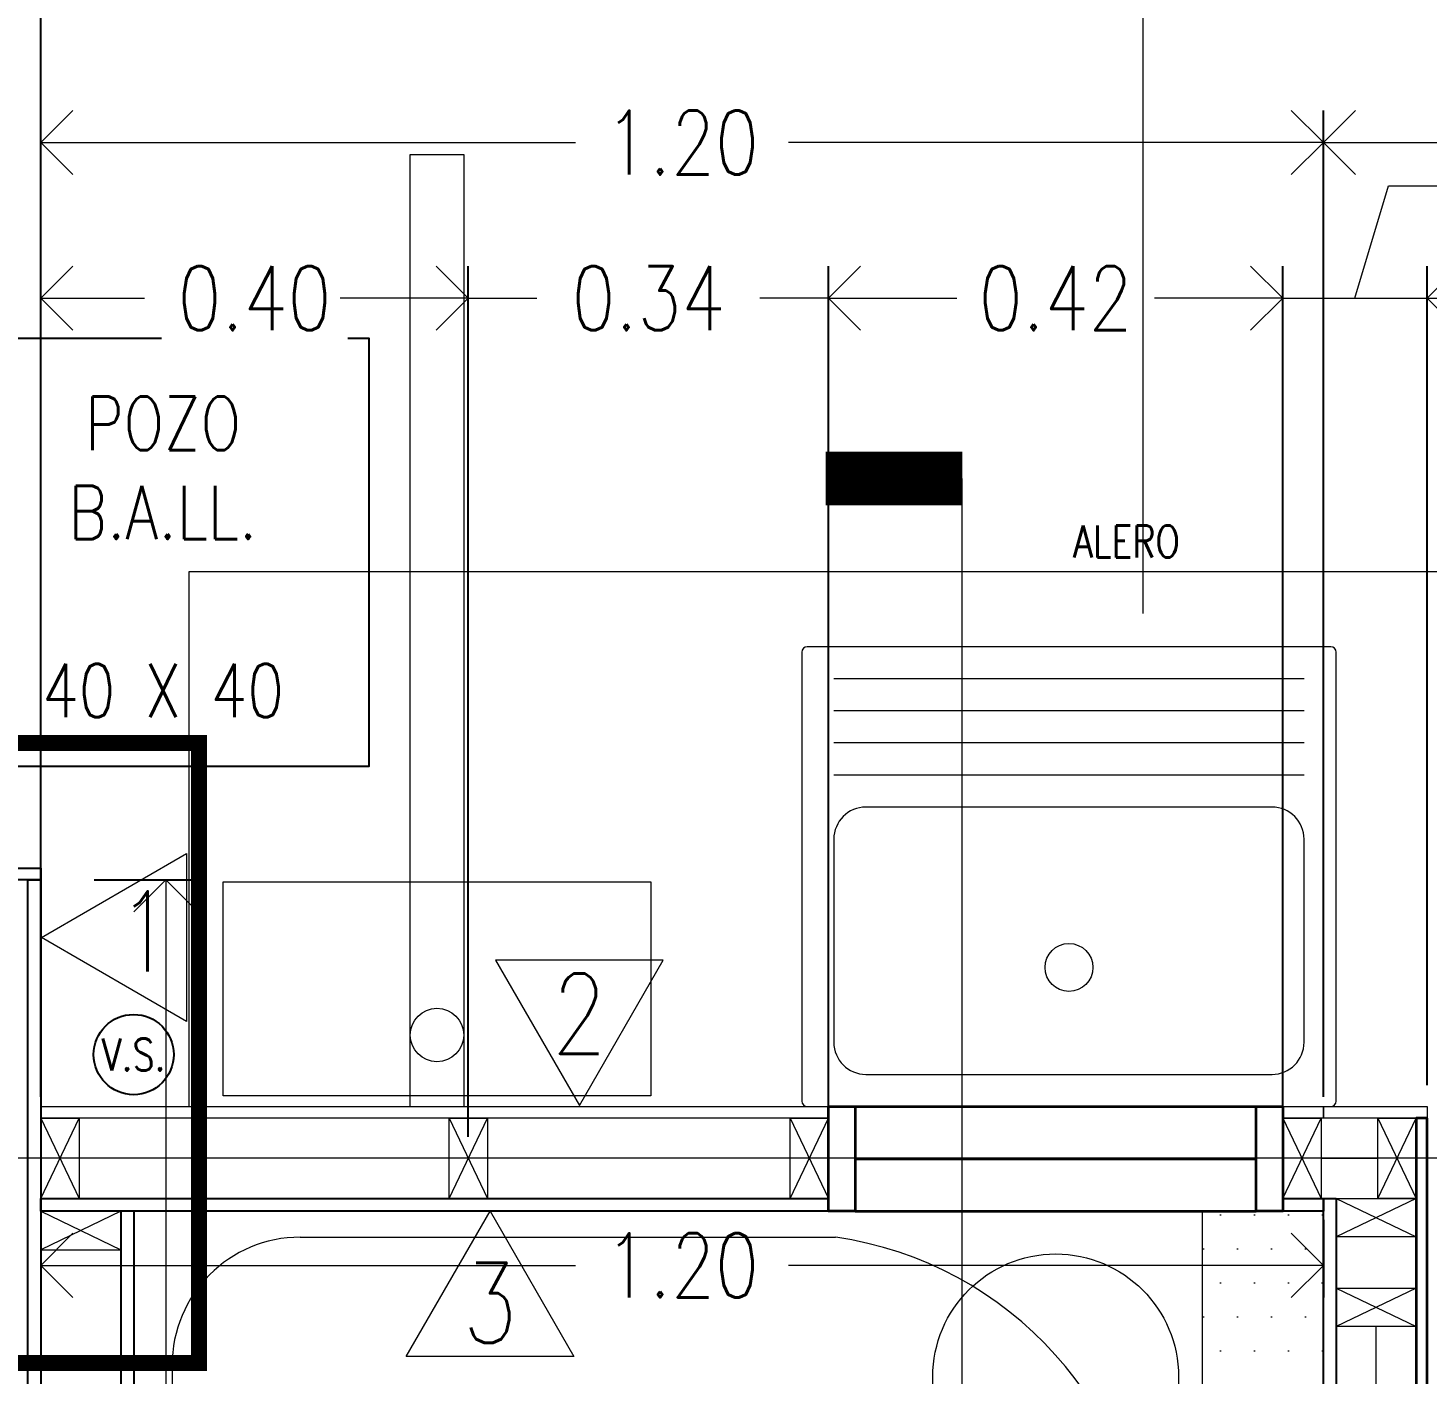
# Model space of a CAD drawing. Header units: inches. Extents: x 10.8 to 60.4, y 12.2 to 79.7.
# Drawn here: x 19.801 to 21.11, y 21.931 to 23.19 of the extents above; entities that cross this region are included whole.
import ezdxf

# ---------------------------------------------------------------- set-up
doc = ezdxf.new("R2010")
doc.units = ezdxf.units.IN
doc.header["$MEASUREMENT"] = 0
doc.layers.get('DEFPOINTS').update_dxf_attribs({"color": 210})
for name, color, linetype, lineweight in [('A-ANNO-DIMS', 3, 'Continuous', 18), ('A-ANNO-SYMB', 3, 'Continuous', 18), ('A-ANNO-TEXT', 3, 'Continuous', 18), ('A-DETL-MBND', 3, 'Continuous', 18), ('A-DETL-MCUT', 4, 'Continuous', 25), ('A-DOOR-SYMB', 3, 'Continuous', 18), ('A-ELEV-IDEN', 3, 'Continuous', 18), ('A-ELEV-MBE1', 7, 'Continuous', 35), ('A-ELEV-MBE2', 4, 'Continuous', 25), ('A-FLOR-PATT', 8, 'Continuous', 18), ('A-FURN', 8, 'Continuous', 18), ('A-SECT-MCUT', 7, 'Continuous', 35), ('A-WALL-PATT', 8, 'Continuous', 18), ('A-WALL-STUD', 3, 'Continuous', 18)]:
    doc.layers.add(name, color=color, linetype=linetype, lineweight=lineweight)
doc.styles.add('E-ROMANS', font='romans.shx', dxfattribs={"width": 0.8})
doc.dimstyles.new('E-0050_ARW_12', dxfattribs={"dimscale": 0.001, "dimtxt": 60, "dimasz": 60, "dimexe": 30, "dimexo": 20, "dimgap": 30, "dimtad": 0, "dimzin": 0, "dimdsep": 46, "dimtxsty": 'E-ROMANS', "dimblk": 'OPEN90', "dimcen": 30, "dimclrd": 256, "dimclre": 256, "dimclrt": 256, "dimadec": 0, "dimazin": 0, "dimtfac": 1, "dimtmove": 1, "dimatfit": 3, "dimldrblk": 'OPEN90', "dimfxl": 1, "dimtfill": 1, "dimtolj": 1, "dimtzin": 0, "dimlwd": -1, "dimarcsym": 0})

# ---------------------------------------------------------------- blocks, each defined once
blk = doc.blocks.new('_Open90')
at = {"color": 0, "linetype": 'ByBlock', "lineweight": -2}
for p, q in [((-0.5, 0.5), (0, 0)), ((0, 0), (-1, 0)), ((0, 0), (-0.5, -0.5))]:
    blk.add_line(p, q, dxfattribs=at)
blk = doc.blocks.new('*D579')
at = {"layer": 'A-ANNO-DIMS', "lineweight": -2, "transparency": 16777216}
for p, q in [((19.8629, 22.3934), (19.9598, 22.3934)), ((19.8629, 21.1934), (19.9598, 21.1934))]:
    blk.add_line(p, q, dxfattribs=at)
at = {"layer": 'A-ANNO-DIMS', "transparency": 16777216}
for p, q in [((19.9298, 22.3334), (19.9298, 21.8931)), ((19.9298, 21.2534), (19.9298, 21.6937))]:
    blk.add_line(p, q, dxfattribs=at)
at = {"layer": 'DEFPOINTS', "color": 0, "transparency": 16777216}
for p in [(19.8429, 22.3934), (19.9298, 22.3934), (19.8429, 21.1934)]:
    blk.add_point(p, dxfattribs=at)
at = {"layer": 'A-ANNO-DIMS', "transparency": 16777216, "xscale": 0.06, "yscale": 0.06, "zscale": 0.06}
for p, rotation in [((19.9298, 22.3934), 90), ((19.9298, 21.1934), 270)]:
    blk.add_blockref('_Open90', p, dxfattribs=dict(at, rotation=rotation))
at = {"layer": 'A-ANNO-DIMS', "transparency": 16777216, "insert": (19.9298, 21.7934), "char_height": 0.06, "attachment_point": 5, "rotation": 90, "style": 'E-ROMANS', "bg_fill": 3, "box_fill_scale": 1.25, "bg_fill_color": 256, "bg_fill_true_color": 13158600, "bg_fill_transparency": 0}
blk.add_mtext('\\A1;1.20', dxfattribs=at)
blk = doc.blocks.new('*D953')
at = {"layer": 'A-ANNO-DIMS', "lineweight": -2, "transparency": 16777216}
for p, q in [((21.1299, 22.1704), (21.1816, 22.1704)), ((21.1299, 21.2834), (21.1816, 21.2834))]:
    blk.add_line(p, q, dxfattribs=at)
at = {"layer": 'A-ANNO-DIMS', "transparency": 16777216}
for p, q in [((21.1516, 22.1104), (21.1516, 21.8289)), ((21.1516, 21.3434), (21.1516, 21.6249))]:
    blk.add_line(p, q, dxfattribs=at)
at = {"layer": 'DEFPOINTS', "color": 0, "transparency": 16777216}
for p in [(21.1099, 22.1704), (21.1099, 21.2834), (21.1516, 21.2834)]:
    blk.add_point(p, dxfattribs=at)
at = {"layer": 'A-ANNO-DIMS', "transparency": 16777216, "xscale": 0.06, "yscale": 0.06, "zscale": 0.06}
for p, rotation in [((21.1516, 22.1704), 90), ((21.1516, 21.2834), 270)]:
    blk.add_blockref('_Open90', p, dxfattribs=dict(at, rotation=rotation))
at = {"layer": 'A-ANNO-DIMS', "transparency": 16777216, "insert": (21.1516, 21.7269), "char_height": 0.06, "attachment_point": 5, "rotation": 90, "style": 'E-ROMANS', "bg_fill": 3, "box_fill_scale": 1.25, "bg_fill_color": 256, "bg_fill_true_color": 13158600, "bg_fill_transparency": 0}
blk.add_mtext('\\A1;0.89', dxfattribs=at)
blk = doc.blocks.new('*D954')
at = {"layer": 'A-ANNO-DIMS', "lineweight": -2, "transparency": 16777216}
for p, q in [((19.8129, 22.0754), (19.8129, 22.0027)), ((21.0129, 22.0754), (21.0129, 22.0027))]:
    blk.add_line(p, q, dxfattribs=at)
at = {"layer": 'A-ANNO-DIMS', "transparency": 16777216}
for p, q in [((19.8729, 22.0327), (20.3132, 22.0327)), ((20.9529, 22.0327), (20.5126, 22.0327))]:
    blk.add_line(p, q, dxfattribs=at)
at = {"layer": 'DEFPOINTS', "color": 0, "transparency": 16777216}
for p in [(19.8129, 22.0954), (21.0129, 22.0954), (21.0129, 22.0327)]:
    blk.add_point(p, dxfattribs=at)
at = {"layer": 'A-ANNO-DIMS', "transparency": 16777216, "xscale": 0.06, "yscale": 0.06, "zscale": 0.06, "rotation": 180}
blk.add_blockref('_Open90', (19.8129, 22.0327), dxfattribs=at)
at = {"layer": 'A-ANNO-DIMS', "transparency": 16777216, "xscale": 0.06, "yscale": 0.06, "zscale": 0.06}
blk.add_blockref('_Open90', (21.0129, 22.0327), dxfattribs=at)
at = {"layer": 'A-ANNO-DIMS', "transparency": 16777216, "insert": (20.4129, 22.0327), "char_height": 0.06, "attachment_point": 5, "style": 'E-ROMANS', "bg_fill": 3, "box_fill_scale": 1.25, "bg_fill_color": 256, "bg_fill_true_color": 13158600, "bg_fill_transparency": 0}
blk.add_mtext('\\A1;1.20', dxfattribs=at)
blk = doc.blocks.new('*D675')
at = {"layer": 'A-ANNO-DIMS', "lineweight": -2, "transparency": 16777216}
for p, q in [((19.8129, 22.2014), (19.8129, 23.113)), ((21.0129, 22.1904), (21.0129, 23.113))]:
    blk.add_line(p, q, dxfattribs=at)
at = {"layer": 'A-ANNO-DIMS', "transparency": 16777216}
for p, q in [((19.8729, 23.083), (20.3132, 23.083)), ((20.9529, 23.083), (20.5126, 23.083))]:
    blk.add_line(p, q, dxfattribs=at)
at = {"layer": 'DEFPOINTS', "color": 0, "transparency": 16777216}
for p in [(21.0129, 23.083), (19.8129, 22.1814), (21.0129, 22.1704)]:
    blk.add_point(p, dxfattribs=at)
at = {"layer": 'A-ANNO-DIMS', "transparency": 16777216, "xscale": 0.06, "yscale": 0.06, "zscale": 0.06, "rotation": 180}
blk.add_blockref('_Open90', (19.8129, 23.083), dxfattribs=at)
at = {"layer": 'A-ANNO-DIMS', "transparency": 16777216, "xscale": 0.06, "yscale": 0.06, "zscale": 0.06}
blk.add_blockref('_Open90', (21.0129, 23.083), dxfattribs=at)
at = {"layer": 'A-ANNO-DIMS', "transparency": 16777216, "insert": (20.4129, 23.083), "char_height": 0.06, "attachment_point": 5, "style": 'E-ROMANS', "bg_fill": 3, "box_fill_scale": 1.25, "bg_fill_color": 256, "bg_fill_true_color": 13158600, "bg_fill_transparency": 0}
blk.add_mtext('\\A1;1.20', dxfattribs=at)
blk = doc.blocks.new('*D677')
at = {"layer": 'A-ANNO-DIMS', "lineweight": -2, "transparency": 16777216}
for p, q in [((21.0129, 22.2014), (21.0129, 23.113)), ((21.8599, 22.2014), (21.8599, 23.113))]:
    blk.add_line(p, q, dxfattribs=at)
at = {"layer": 'A-ANNO-DIMS', "transparency": 16777216}
for p, q in [((21.0729, 23.083), (21.3333, 23.083)), ((21.7999, 23.083), (21.5396, 23.083))]:
    blk.add_line(p, q, dxfattribs=at)
at = {"layer": 'DEFPOINTS', "color": 0, "transparency": 16777216}
for p in [(21.8599, 23.083), (21.0129, 22.1814), (21.8599, 22.1814)]:
    blk.add_point(p, dxfattribs=at)
at = {"layer": 'A-ANNO-DIMS', "transparency": 16777216, "xscale": 0.06, "yscale": 0.06, "zscale": 0.06, "rotation": 180}
blk.add_blockref('_Open90', (21.0129, 23.083), dxfattribs=at)
at = {"layer": 'A-ANNO-DIMS', "transparency": 16777216, "xscale": 0.06, "yscale": 0.06, "zscale": 0.06}
blk.add_blockref('_Open90', (21.8599, 23.083), dxfattribs=at)
at = {"layer": 'A-ANNO-DIMS', "transparency": 16777216, "insert": (21.4364, 23.083), "char_height": 0.06, "attachment_point": 5, "style": 'E-ROMANS', "bg_fill": 3, "box_fill_scale": 1.25, "bg_fill_color": 256, "bg_fill_true_color": 13158600, "bg_fill_transparency": 0}
blk.add_mtext('\\A1;0.85', dxfattribs=at)
blk = doc.blocks.new('*D678')
at = {"layer": 'A-ANNO-DIMS', "lineweight": -2, "transparency": 16777216}
for p, q in [((19.8129, 22.1904), (19.8129, 22.9674)), ((20.2129, 22.1529), (20.2129, 22.9674))]:
    blk.add_line(p, q, dxfattribs=at)
at = {"layer": 'A-ANNO-DIMS', "transparency": 16777216}
for p, q in [((19.8729, 22.9374), (19.9098, 22.9374)), ((20.1529, 22.9374), (20.116, 22.9374))]:
    blk.add_line(p, q, dxfattribs=at)
at = {"layer": 'DEFPOINTS', "color": 0, "transparency": 16777216}
for p in [(20.2129, 22.9374), (19.8129, 22.1704), (20.2129, 22.1329)]:
    blk.add_point(p, dxfattribs=at)
at = {"layer": 'A-ANNO-DIMS', "transparency": 16777216, "xscale": 0.06, "yscale": 0.06, "zscale": 0.06, "rotation": 180}
blk.add_blockref('_Open90', (19.8129, 22.9374), dxfattribs=at)
at = {"layer": 'A-ANNO-DIMS', "transparency": 16777216, "xscale": 0.06, "yscale": 0.06, "zscale": 0.06}
blk.add_blockref('_Open90', (20.2129, 22.9374), dxfattribs=at)
at = {"layer": 'A-ANNO-DIMS', "transparency": 16777216, "insert": (20.0129, 22.9374), "char_height": 0.06, "attachment_point": 5, "style": 'E-ROMANS', "bg_fill": 3, "box_fill_scale": 1.25, "bg_fill_color": 256, "bg_fill_true_color": 13158600, "bg_fill_transparency": 0}
blk.add_mtext('\\A1;0.40', dxfattribs=at)
blk = doc.blocks.new('*D679')
at = {"layer": 'A-ANNO-DIMS', "lineweight": -2, "transparency": 16777216}
for p, q in [((20.2129, 22.1529), (20.2129, 22.9674)), ((20.5499, 22.1524), (20.5499, 22.9674))]:
    blk.add_line(p, q, dxfattribs=at)
at = {"layer": 'A-ANNO-DIMS', "transparency": 16777216}
for p, q in [((20.1529, 22.9374), (20.0929, 22.9374)), ((20.2129, 22.9374), (20.2771, 22.9374)), ((20.5499, 22.9374), (20.4857, 22.9374)), ((20.6099, 22.9374), (20.6699, 22.9374))]:
    blk.add_line(p, q, dxfattribs=at)
at = {"layer": 'DEFPOINTS', "color": 0, "transparency": 16777216}
for p in [(20.5499, 22.9374), (20.2129, 22.1329), (20.5499, 22.1324)]:
    blk.add_point(p, dxfattribs=at)
at = {"layer": 'A-ANNO-DIMS', "transparency": 16777216, "xscale": 0.06, "yscale": 0.06, "zscale": 0.06}
blk.add_blockref('_Open90', (20.2129, 22.9374), dxfattribs=at)
at = {"layer": 'A-ANNO-DIMS', "transparency": 16777216, "xscale": 0.06, "yscale": 0.06, "zscale": 0.06, "rotation": 180}
blk.add_blockref('_Open90', (20.5499, 22.9374), dxfattribs=at)
at = {"layer": 'A-ANNO-DIMS', "transparency": 16777216, "insert": (20.3814, 22.9374), "char_height": 0.06, "attachment_point": 5, "style": 'E-ROMANS', "bg_fill": 3, "box_fill_scale": 1.25, "bg_fill_color": 256, "bg_fill_true_color": 13158600, "bg_fill_transparency": 0}
blk.add_mtext('\\A1;0.34', dxfattribs=at)
blk = doc.blocks.new('*D680')
at = {"layer": 'A-ANNO-DIMS', "lineweight": -2, "transparency": 16777216}
for p, q in [((20.5499, 22.1524), (20.5499, 22.9674)), ((20.9749, 22.1524), (20.9749, 22.9674))]:
    blk.add_line(p, q, dxfattribs=at)
at = {"layer": 'A-ANNO-DIMS', "transparency": 16777216}
for p, q in [((20.6099, 22.9374), (20.6593, 22.9374)), ((20.9149, 22.9374), (20.8656, 22.9374))]:
    blk.add_line(p, q, dxfattribs=at)
at = {"layer": 'DEFPOINTS', "color": 0, "transparency": 16777216}
for p in [(20.9749, 22.9374), (20.5499, 22.1324), (20.9749, 22.1324)]:
    blk.add_point(p, dxfattribs=at)
at = {"layer": 'A-ANNO-DIMS', "transparency": 16777216, "xscale": 0.06, "yscale": 0.06, "zscale": 0.06, "rotation": 180}
blk.add_blockref('_Open90', (20.5499, 22.9374), dxfattribs=at)
at = {"layer": 'A-ANNO-DIMS', "transparency": 16777216, "xscale": 0.06, "yscale": 0.06, "zscale": 0.06}
blk.add_blockref('_Open90', (20.9749, 22.9374), dxfattribs=at)
at = {"layer": 'A-ANNO-DIMS', "transparency": 16777216, "insert": (20.7624, 22.9374), "char_height": 0.06, "attachment_point": 5, "style": 'E-ROMANS', "bg_fill": 3, "box_fill_scale": 1.25, "bg_fill_color": 256, "bg_fill_true_color": 13158600, "bg_fill_transparency": 0}
blk.add_mtext('\\A1;0.42', dxfattribs=at)
blk = doc.blocks.new('*D685')
at = {"layer": 'A-ANNO-DIMS', "lineweight": -2, "transparency": 16777216}
for p, q in [((19.8129, 22.3503), (19.8129, 23.2619)), ((22.8129, 22.1054), (22.8129, 23.2619))]:
    blk.add_line(p, q, dxfattribs=at)
at = {"layer": 'A-ANNO-DIMS', "transparency": 16777216}
for p, q in [((19.8729, 23.2319), (21.2098, 23.2319)), ((22.7529, 23.2319), (21.416, 23.2319))]:
    blk.add_line(p, q, dxfattribs=at)
at = {"layer": 'DEFPOINTS', "color": 0, "transparency": 16777216}
for p in [(22.8129, 23.2319), (19.8129, 22.3303), (22.8129, 22.0854)]:
    blk.add_point(p, dxfattribs=at)
at = {"layer": 'A-ANNO-DIMS', "transparency": 16777216, "xscale": 0.06, "yscale": 0.06, "zscale": 0.06, "rotation": 180}
blk.add_blockref('_Open90', (19.8129, 23.2319), dxfattribs=at)
at = {"layer": 'A-ANNO-DIMS', "transparency": 16777216, "xscale": 0.06, "yscale": 0.06, "zscale": 0.06}
blk.add_blockref('_Open90', (22.8129, 23.2319), dxfattribs=at)
at = {"layer": 'A-ANNO-DIMS', "transparency": 16777216, "insert": (21.3129, 23.2319), "char_height": 0.06, "attachment_point": 5, "style": 'E-ROMANS', "bg_fill": 3, "box_fill_scale": 1.25, "bg_fill_color": 256, "bg_fill_true_color": 13158600, "bg_fill_transparency": 0}
blk.add_mtext('\\A1;3.00', dxfattribs=at)
blk = doc.blocks.new('*D686')
at = {"layer": 'A-ANNO-DIMS', "lineweight": -2, "transparency": 16777216}
for p, q in [((19.7634, 22.3654), (19.7634, 23.3786)), ((22.8604, 22.1404), (22.8604, 23.3786))]:
    blk.add_line(p, q, dxfattribs=at)
at = {"layer": 'A-ANNO-DIMS', "transparency": 16777216}
for p, q in [((19.8234, 23.3486), (21.2088, 23.3486)), ((22.8004, 23.3486), (21.415, 23.3486))]:
    blk.add_line(p, q, dxfattribs=at)
at = {"layer": 'DEFPOINTS', "color": 0, "transparency": 16777216}
for p in [(22.8604, 23.3486), (19.7634, 22.3454), (22.8604, 22.1204)]:
    blk.add_point(p, dxfattribs=at)
at = {"layer": 'A-ANNO-DIMS', "transparency": 16777216, "xscale": 0.06, "yscale": 0.06, "zscale": 0.06, "rotation": 180}
blk.add_blockref('_Open90', (19.7634, 23.3486), dxfattribs=at)
at = {"layer": 'A-ANNO-DIMS', "transparency": 16777216, "xscale": 0.06, "yscale": 0.06, "zscale": 0.06}
blk.add_blockref('_Open90', (22.8604, 23.3486), dxfattribs=at)
at = {"layer": 'A-ANNO-DIMS', "transparency": 16777216, "insert": (21.3119, 23.3486), "char_height": 0.06, "attachment_point": 5, "style": 'E-ROMANS', "bg_fill": 3, "box_fill_scale": 1.25, "bg_fill_color": 256, "bg_fill_true_color": 13158600, "bg_fill_transparency": 0}
blk.add_mtext('\\A1;3.10', dxfattribs=at)
blk = doc.blocks.new('*D687')
at = {"layer": 'A-ANNO-DIMS', "transparency": 16777216}
for p, q in [((21.0424, 22.9374), (21.0739, 23.0424)), ((21.0739, 23.0424), (21.1339, 23.0424)), ((20.9149, 22.9374), (20.8549, 22.9374)), ((20.9749, 22.9374), (21.1099, 22.9374)), ((20.9749, 22.9374), (21.1099, 22.9374)), ((21.1699, 22.9374), (21.2299, 22.9374))]:
    blk.add_line(p, q, dxfattribs=at)
at = {"layer": 'A-ANNO-DIMS', "lineweight": -2, "transparency": 16777216}
for p, q in [((20.9749, 22.2014), (20.9749, 22.9674)), ((21.1099, 22.2014), (21.1099, 22.9674))]:
    blk.add_line(p, q, dxfattribs=at)
at = {"layer": 'DEFPOINTS', "color": 0, "transparency": 16777216}
for p in [(21.1099, 22.9374), (20.9749, 22.1814), (21.1099, 22.1814)]:
    blk.add_point(p, dxfattribs=at)
at = {"layer": 'A-ANNO-DIMS', "transparency": 16777216, "xscale": 0.06, "yscale": 0.06, "zscale": 0.06}
blk.add_blockref('_Open90', (20.9749, 22.9374), dxfattribs=at)
at = {"layer": 'A-ANNO-DIMS', "transparency": 16777216, "xscale": 0.06, "yscale": 0.06, "zscale": 0.06, "rotation": 180}
blk.add_blockref('_Open90', (21.1099, 22.9374), dxfattribs=at)
at = {"layer": 'A-ANNO-DIMS', "transparency": 16777216, "insert": (21.2382, 23.0424), "char_height": 0.06, "attachment_point": 5, "style": 'E-ROMANS', "bg_fill": 3, "box_fill_scale": 1.25, "bg_fill_color": 256, "bg_fill_true_color": 13158600, "bg_fill_transparency": 0}
blk.add_mtext('\\A1;0.14', dxfattribs=at)
blk = doc.blocks.new('*D1052')
at = {"layer": 'A-ANNO-DIMS', "transparency": 16777216}
for p, q in [((19.7109, 24.9635), (19.7424, 25.0685)), ((19.7424, 25.0685), (19.8024, 25.0685)), ((19.5984, 24.9635), (19.5384, 24.9635)), ((19.6584, 24.9635), (19.7634, 24.9635)), ((19.6584, 24.9635), (19.7634, 24.9635)), ((19.8234, 24.9635), (19.8834, 24.9635))]:
    blk.add_line(p, q, dxfattribs=at)
at = {"layer": 'A-ANNO-DIMS', "lineweight": -2, "transparency": 16777216}
for p, q in [((19.6584, 22.4245), (19.6584, 24.9935)), ((19.7634, 22.4134), (19.7634, 24.9935))]:
    blk.add_line(p, q, dxfattribs=at)
at = {"layer": 'DEFPOINTS', "color": 0, "transparency": 16777216}
for p in [(19.7634, 24.9635), (19.6584, 22.4045), (19.7634, 22.3934)]:
    blk.add_point(p, dxfattribs=at)
at = {"layer": 'A-ANNO-DIMS', "transparency": 16777216, "xscale": 0.06, "yscale": 0.06, "zscale": 0.06}
blk.add_blockref('_Open90', (19.6584, 24.9635), dxfattribs=at)
at = {"layer": 'A-ANNO-DIMS', "transparency": 16777216, "xscale": 0.06, "yscale": 0.06, "zscale": 0.06, "rotation": 180}
blk.add_blockref('_Open90', (19.7634, 24.9635), dxfattribs=at)
at = {"layer": 'A-ANNO-DIMS', "transparency": 16777216, "insert": (19.8987, 25.0685), "char_height": 0.06, "attachment_point": 5, "style": 'E-ROMANS', "bg_fill": 3, "box_fill_scale": 1.25, "bg_fill_color": 256, "bg_fill_true_color": 13158600, "bg_fill_transparency": 0}
blk.add_mtext('\\A1;0.11', dxfattribs=at)
blk = doc.blocks.new('*D1053')
at = {"layer": 'A-ANNO-DIMS', "lineweight": -2, "transparency": 16777216}
for p, q in [((19.7634, 22.4134), (19.7634, 24.9935)), ((22.8604, 21.9884), (22.8604, 24.9935))]:
    blk.add_line(p, q, dxfattribs=at)
at = {"layer": 'A-ANNO-DIMS', "transparency": 16777216}
for p, q in [((19.8234, 24.9635), (21.2088, 24.9635)), ((22.8004, 24.9635), (21.415, 24.9635))]:
    blk.add_line(p, q, dxfattribs=at)
at = {"layer": 'DEFPOINTS', "color": 0, "transparency": 16777216}
for p in [(22.8604, 24.9635), (19.7634, 22.3934), (22.8604, 21.9684)]:
    blk.add_point(p, dxfattribs=at)
at = {"layer": 'A-ANNO-DIMS', "transparency": 16777216, "xscale": 0.06, "yscale": 0.06, "zscale": 0.06, "rotation": 180}
blk.add_blockref('_Open90', (19.7634, 24.9635), dxfattribs=at)
at = {"layer": 'A-ANNO-DIMS', "transparency": 16777216, "xscale": 0.06, "yscale": 0.06, "zscale": 0.06}
blk.add_blockref('_Open90', (22.8604, 24.9635), dxfattribs=at)
at = {"layer": 'A-ANNO-DIMS', "transparency": 16777216, "insert": (21.3119, 24.9635), "char_height": 0.06, "attachment_point": 5, "style": 'E-ROMANS', "bg_fill": 3, "box_fill_scale": 1.25, "bg_fill_color": 256, "bg_fill_true_color": 13158600, "bg_fill_transparency": 0}
blk.add_mtext('\\A1;3.10', dxfattribs=at)

msp = doc.modelspace()

# ---------------------------------------------------------------- linework, layer by layer
at = {"layer": 'A-ANNO-SYMB'}
msp.add_line((34.2889, 22.1329), (11.4546, 22.1329), dxfattribs=at)
at = {"layer": 'A-DETL-MBND'}
for points in [[(20.5499, 22.1704), (19.8129, 22.1704), (19.8129, 22.1814), (20.5499, 22.1814)], [(20.9749, 22.1814), (21.0129, 22.1814), (21.0129, 22.1704), (20.9749, 22.1704)], [(21.1099, 22.1814), (21.1099, 22.1704), (21.0129, 22.1704), (21.0129, 22.1814), (21.1099, 22.1814)]]:
    msp.add_lwpolyline(points, dxfattribs=at)
at = {"layer": 'A-DETL-MCUT'}
for p, q in [((19.8879, 22.0834), (19.8879, 21.3834)), ((19.8999, 22.0834), (19.8999, 21.3834))]:
    msp.add_line(p, q, dxfattribs=at)
for points in [[(19.7109, 22.4044), (19.8129, 22.4044), (19.8129, 22.3934), (19.7109, 22.3934)], [(20.5499, 22.0834), (19.8129, 22.0834), (19.8129, 22.0954), (20.5499, 22.0954)], [(20.9749, 22.0954), (21.0129, 22.0954), (21.0129, 22.0834), (20.9749, 22.0834)]]:
    msp.add_lwpolyline(points, dxfattribs=at)
for points in [[(19.8009, 21.1934), (19.8009, 22.3934), (19.8129, 22.3934), (19.8129, 21.1934)], [(21.0249, 22.0954), (21.0249, 21.2834), (21.0129, 21.2834), (21.0129, 22.0954)]]:
    msp.add_lwpolyline(points, close=True, dxfattribs=at)
at = {"layer": 'A-ELEV-IDEN'}
msp.add_lwpolyline([(20.1586, 22.1814), (20.1586, 23.072), (20.2086, 23.072), (20.2086, 22.1814)], dxfattribs=at)
at = {"layer": 'A-ELEV-MBE1'}
for p, q in [((20.5749, 22.1814), (20.9499, 22.1814)), ((20.5749, 22.1324), (20.9499, 22.1324))]:
    msp.add_line(p, q, dxfattribs=at)
at = {"layer": 'A-ELEV-MBE2', "ltscale": 0.05}
msp.add_lwpolyline([(19.7201, 22.4997), (20.1201, 22.4997), (20.1201, 22.8997), (19.7201, 22.8997)], close=True, dxfattribs=at)
at = {"layer": 'A-SECT-MCUT'}
msp.add_lwpolyline([(21.1099, 22.1704), (21.0999, 22.1704), (21.0999, 21.2834), (21.1099, 21.2834)], close=True, dxfattribs=at)

# ---------------------------------------------------------------- texts
at = {"layer": 'A-ANNO-TEXT', "insert": (19.9272, 22.6954), "char_height": 0.05, "attachment_point": 5, "style": 'E-ROMANS'}
msp.add_mtext('\\pi-0.15,l0.15,t0.15;POZO\\PB.A.LL.\\P\\P40 X 40', dxfattribs=at)

# ---------------------------------------------------------------- next in the draw order: dimensions: what is measured, and where the dimension line sits
at = {"layer": 'A-ANNO-DIMS'}
for base, p1, p2, picture, middle in [((19.9298, 22.3934), (19.8429, 21.1934), (19.8429, 22.3934), '*D579', (19.9298, 21.7934)), ((21.1516, 21.2834), (21.1099, 22.1704), (21.1099, 21.2834), '*D953', (21.1516, 21.7269))]:
    dim = msp.add_linear_dim(base=base, p1=p1, p2=p2, angle=90, dimstyle='E-0050_ARW_12', dxfattribs=at)
    dim.commit()
    dim.dimension.update_dxf_attribs({"geometry": picture, "text_midpoint": middle})

# ---------------------------------------------------------------- next in the draw order: linework, layer by layer
at = {"layer": 'A-ANNO-SYMB'}
msp.add_line((19.9357, 21.9391), (19.9357, 21.7334), dxfattribs=at)

# ---------------------------------------------------------------- next in the draw order: dimensions: what is measured, and where the dimension line sits
at = {"layer": 'A-ANNO-DIMS'}
dim = msp.add_linear_dim(base=(21.0129, 22.0327), p1=(19.8129, 22.0954), p2=(21.0129, 22.0954), dimstyle='E-0050_ARW_12', dxfattribs=at)
dim.commit()
dim.dimension.update_dxf_attribs({"geometry": '*D954', "text_midpoint": (20.4129, 22.0327)})

# ---------------------------------------------------------------- next in the draw order: linework, layer by layer
at = {"layer": 'A-ELEV-MBE1'}
msp.add_line((20.5749, 22.0834), (20.9499, 22.0834), dxfattribs=at)
for points in [[(20.5499, 22.1814), (20.5749, 22.1814), (20.5749, 22.0834), (20.5499, 22.0834)], [(20.9499, 22.1814), (20.9749, 22.1814), (20.9749, 22.0834), (20.9499, 22.0834)]]:
    msp.add_lwpolyline(points, close=True, dxfattribs=at)

# ---------------------------------------------------------------- next in the draw order: dimensions: what is measured, and where the dimension line sits
at = {"layer": 'A-ANNO-DIMS'}
dim = msp.add_linear_dim(base=(21.0129, 23.083), p1=(19.8129, 22.1814), p2=(21.0129, 22.1704), dimstyle='E-0050_ARW_12', dxfattribs=at)
dim.commit()
dim.dimension.update_dxf_attribs({"geometry": '*D675', "text_midpoint": (20.4129, 23.083)})

# ---------------------------------------------------------------- next in the draw order: dimensions: what is measured, and where the dimension line sits
for base, p1, p2, picture, middle in [((21.8599, 23.083), (21.0129, 22.1814), (21.8599, 22.1814), '*D677', (21.4364, 23.083)), ((20.2129, 22.9374), (19.8129, 22.1704), (20.2129, 22.1329), '*D678', (20.0129, 22.9374))]:
    dim = msp.add_linear_dim(base=base, p1=p1, p2=p2, dimstyle='E-0050_ARW_12', dxfattribs=at)
    dim.commit()
    dim.dimension.update_dxf_attribs({"geometry": picture, "text_midpoint": middle})

# ---------------------------------------------------------------- next in the draw order: dimensions: what is measured, and where the dimension line sits
dim = msp.add_linear_dim(base=(20.5499, 22.9374), p1=(20.2129, 22.1329), p2=(20.5499, 22.1324), dimstyle='E-0050_ARW_12', dxfattribs=at)
dim.commit()
dim.dimension.update_dxf_attribs({"geometry": '*D679', "text_midpoint": (20.3814, 22.9374)})

# ---------------------------------------------------------------- next in the draw order: dimensions: what is measured, and where the dimension line sits
dim = msp.add_linear_dim(base=(20.97491, 22.937386), p1=(20.549912, 22.132405), p2=(20.97491, 22.132404), dimstyle='E-0050_ARW_12', dxfattribs=at)
dim.commit()
dim.dimension.update_dxf_attribs({"geometry": '*D680', "text_midpoint": (20.762411, 22.937386)})

# ---------------------------------------------------------------- next in the draw order: dimensions: what is measured, and where the dimension line sits
dim = msp.add_linear_dim(base=(22.8129, 23.2319), p1=(19.8129, 22.3303), p2=(22.8129, 22.0854), dimstyle='E-0050_ARW_12', dxfattribs=at)
dim.commit()
dim.dimension.update_dxf_attribs({"geometry": '*D685', "text_midpoint": (21.3129, 23.2319)})

# ---------------------------------------------------------------- next in the draw order: dimensions: what is measured, and where the dimension line sits
dim = msp.add_linear_dim(base=(22.8604, 23.3486), p1=(19.7634, 22.3454), p2=(22.8604, 22.1204), dimstyle='E-0050_ARW_12', dxfattribs=at)
dim.commit()
dim.dimension.update_dxf_attribs({"geometry": '*D686', "text_midpoint": (21.3119, 23.3486)})

# ---------------------------------------------------------------- next in the draw order: linework, layer by layer
at = {"layer": 'A-ELEV-MBE2', "ltscale": 0.05}
msp.add_circle((19.8998, 22.2299), 0.0375, dxfattribs=at)

# ---------------------------------------------------------------- next in the draw order: texts
at = {"layer": 'A-ANNO-TEXT', "insert": (19.8998, 22.2299), "char_height": 0.03, "attachment_point": 5, "style": 'E-ROMANS'}
msp.add_mtext('\\pi-0.09,l0.09,t0.09;V.S.', dxfattribs=at)

# ---------------------------------------------------------------- next in the draw order: dimensions: what is measured, and where the dimension line sits
at = {"layer": 'A-ANNO-DIMS'}
for base, p1, p2, picture, middle in [((19.7634, 24.96352), (19.65837, 22.40446), (19.7634, 22.39342), '*D1052', (19.83238, 25.06852)), ((21.109914, 22.937386), (20.97491, 22.181405), (21.109914, 22.181406), '*D687', (21.163912, 23.042386))]:
    dim = msp.add_linear_dim(base=base, p1=p1, p2=p2, dimstyle='E-0050_ARW_12', dxfattribs=at)
    dim.commit()
    dim.dimension.update_dxf_attribs({"geometry": picture, "text_midpoint": middle})

# ---------------------------------------------------------------- next in the draw order: dimensions: what is measured, and where the dimension line sits
dim = msp.add_linear_dim(base=(22.8604, 24.9635), p1=(19.7634, 22.3934), p2=(22.8604, 21.9684), dimstyle='E-0050_ARW_12', dxfattribs=at)
dim.commit()
dim.dimension.update_dxf_attribs({"geometry": '*D1053', "text_midpoint": (21.3119, 24.9635)})

# ---------------------------------------------------------------- next in the draw order: hatches: boundary and pattern name
at = {"layer": 'A-FLOR-PATT'}
h = msp.add_hatch(dxfattribs=at)
h.set_pattern_fill('DOTS', color=256, scale=0.02, style=0)
h.set_pattern_definition([(0, (-450.332708, -9.76548), (0.015875, 0.03175), [0, -0.03175])])
h.paths.add_polyline_path([(21.0129, 22.0834), (20.8999, 22.0834), (20.8999, 21.3834), (21.0129, 21.3834)])

# ---------------------------------------------------------------- next in the draw order: linework, layer by layer
at = {"layer": 'A-ANNO-SYMB'}
for p, q in [((20.8444, 22.6425), (20.8444, 24.3308)), ((19.8999, 21.3834), (19.8999, 22.0834)), ((20.8999, 21.3834), (20.8999, 22.0834)), ((20.0557, 22.0591), (20.5566, 22.0591))]:
    msp.add_line(p, q, dxfattribs=at)
at = {"layer": 'A-ANNO-SYMB', "const_width": 0.05}
msp.add_lwpolyline([(20.675, 22.7688), (20.5474, 22.7688)], dxfattribs=at)
at = {"layer": 'A-ANNO-SYMB'}
msp.add_lwpolyline([(20.675, 14.4248), (20.675, 22.7688)], dxfattribs=at)
at = {"layer": 'A-ANNO-SYMB', "ltscale": 0.5, "const_width": 0.015}
msp.add_lwpolyline([(19.4609, 22.5214), (19.9609, 22.5214), (19.9609, 21.9413), (19.4609, 21.9413), (19.4609, 22.5214)], dxfattribs=at)
at = {"layer": 'A-ANNO-SYMB'}
msp.add_lwpolyline([(19.9836, 22.3914), (20.3836, 22.3914), (20.3836, 22.1914), (19.9836, 22.1914)], close=True, dxfattribs=at)
msp.add_circle((20.1836, 22.2482), 0.025, dxfattribs=at)
for centre, radius, start, end in [((20.0557, 21.9391), 0.12, 90, 180), ((20.5074, 21.7198), 0.3428, 2.2648, 81.7406)]:
    msp.add_arc(centre, radius, start, end, dxfattribs=at)
at = {"layer": 'A-ANNO-TEXT'}
for points in [[(19.8134, 22.3395), (19.9493, 22.4179), (19.9493, 22.261)], [(20.3168, 22.1824), (20.3952, 22.3183), (20.2384, 22.3183)], [(20.2332, 22.0834), (20.3116, 21.9475), (20.1547, 21.9475)]]:
    msp.add_lwpolyline(points, close=True, dxfattribs=at)
at = {"layer": 'A-DOOR-SYMB'}
msp.add_circle((20.7625, 21.9284), 0.115, dxfattribs=at)
at = {"layer": 'A-ELEV-IDEN'}
msp.add_lwpolyline([(21.8599, 22.1814), (21.8599, 22.6814), (19.9514, 22.6814), (19.9514, 22.1814)], dxfattribs=at)
at = {"layer": 'A-FURN'}
for p, q in [((21.0199, 22.6114), (20.5299, 22.6114)), ((20.5249, 22.6064), (20.5249, 22.1864)), ((21.0249, 22.1864), (21.0249, 22.6064)), ((20.9949, 22.5814), (20.5549, 22.5814)), ((20.9949, 22.5514), (20.5549, 22.5514)), ((20.9949, 22.5214), (20.5549, 22.5214)), ((20.9949, 22.4914), (20.5549, 22.4914)), ((20.9649, 22.4614), (20.5849, 22.4614)), ((20.5549, 22.4314), (20.5549, 22.2414)), ((20.9949, 22.2414), (20.9949, 22.4314)), ((20.5849, 22.2114), (20.9649, 22.2114)), ((20.5299, 22.1814), (21.0199, 22.1814))]:
    msp.add_line(p, q, dxfattribs=at)
msp.add_circle((20.7749, 22.3114), 0.0224, dxfattribs=at)
for centre, radius, start, end in [((20.5299, 22.6064), 0.005, 90, 180), ((21.0199, 22.6064), 0.005, 0, 90), ((20.5849, 22.4314), 0.03, 90, 180), ((20.9649, 22.4314), 0.03, 0, 90), ((20.5849, 22.2414), 0.03, 180, 270), ((20.9649, 22.2414), 0.03, 270, 0), ((20.5299, 22.1864), 0.005, 180, 270), ((21.0199, 22.1864), 0.005, 270, 0)]:
    msp.add_arc(centre, radius, start, end, dxfattribs=at)
at = {"layer": 'A-WALL-PATT', "ltscale": 0.1}
for p, q in [((20.1879, 22.1329), (19.8509, 22.1329)), ((20.5139, 22.1329), (20.2379, 22.1329)), ((21.0109, 22.1329), (21.0639, 22.1329)), ((21.0624, 21.6184), (21.0624, 21.9754))]:
    msp.add_line(p, q, dxfattribs=at)
at = {"layer": 'A-WALL-STUD'}
for p, q in [((19.8129, 22.0954), (19.8489, 22.1704)), ((19.8129, 22.1704), (19.8489, 22.0954)), ((20.1949, 22.0954), (20.2309, 22.1704)), ((20.1949, 22.1704), (20.2309, 22.0954)), ((20.5139, 22.0954), (20.5499, 22.1704)), ((20.5139, 22.1704), (20.5499, 22.0954)), ((20.9749, 22.0954), (21.0109, 22.1704)), ((20.9749, 22.1704), (21.0109, 22.0954)), ((21.0639, 22.0954), (21.0999, 22.1704)), ((21.0639, 22.1704), (21.0999, 22.0954)), ((19.8879, 22.0834), (19.8129, 22.0474)), ((19.8129, 22.0834), (19.8879, 22.0474)), ((21.0249, 22.0954), (21.0999, 22.0594)), ((21.0999, 22.0954), (21.0249, 22.0594)), ((21.0249, 22.0114), (21.0999, 21.9754)), ((21.0999, 22.0114), (21.0249, 21.9754))]:
    msp.add_line(p, q, dxfattribs=at)
for points in [[(19.8129, 22.0954), (19.8129, 22.1704), (19.8489, 22.1704), (19.8489, 22.0954)], [(20.1949, 22.0954), (20.1949, 22.1704), (20.2309, 22.1704), (20.2309, 22.0954)], [(20.5139, 22.0954), (20.5139, 22.1704), (20.5499, 22.1704), (20.5499, 22.0954)], [(20.9749, 22.0954), (20.9749, 22.1704), (21.0109, 22.1704), (21.0109, 22.0954)], [(21.0639, 22.0954), (21.0639, 22.1704), (21.0999, 22.1704), (21.0999, 22.0954)], [(19.8879, 22.0834), (19.8129, 22.0834), (19.8129, 22.0474), (19.8879, 22.0474)], [(21.0249, 22.0954), (21.0999, 22.0954), (21.0999, 22.0594), (21.0249, 22.0594)], [(21.0249, 22.0114), (21.0999, 22.0114), (21.0999, 21.9754), (21.0249, 21.9754)]]:
    msp.add_lwpolyline(points, close=True, dxfattribs=at)

# ---------------------------------------------------------------- next in the draw order: texts
at = {"layer": 'A-ANNO-TEXT', "insert": (20.8287, 22.7099), "char_height": 0.03, "attachment_point": 5, "style": 'E-ROMANS'}
msp.add_mtext('\\pi-0.09,l0.09,t0.09;ALERO', dxfattribs=at)
at = {"layer": 'A-ANNO-TEXT', "char_height": 0.075, "attachment_point": 5, "style": 'E-ROMANS'}
for s, insert, rotation in [('\\pi-0.45,l0.45,t0.45;1', (19.9103, 22.3451), 359.9995), ('\\pi-0.45,l0.45,t0.45;2', (20.3168, 22.2682), 0.0005), ('\\pi-0.45,l0.45,t0.45;3', (20.2332, 21.9977), 359.9995)]:
    msp.add_mtext(s, dxfattribs=dict(at, insert=insert, rotation=rotation))

doc.saveas('drawing.dxf')
